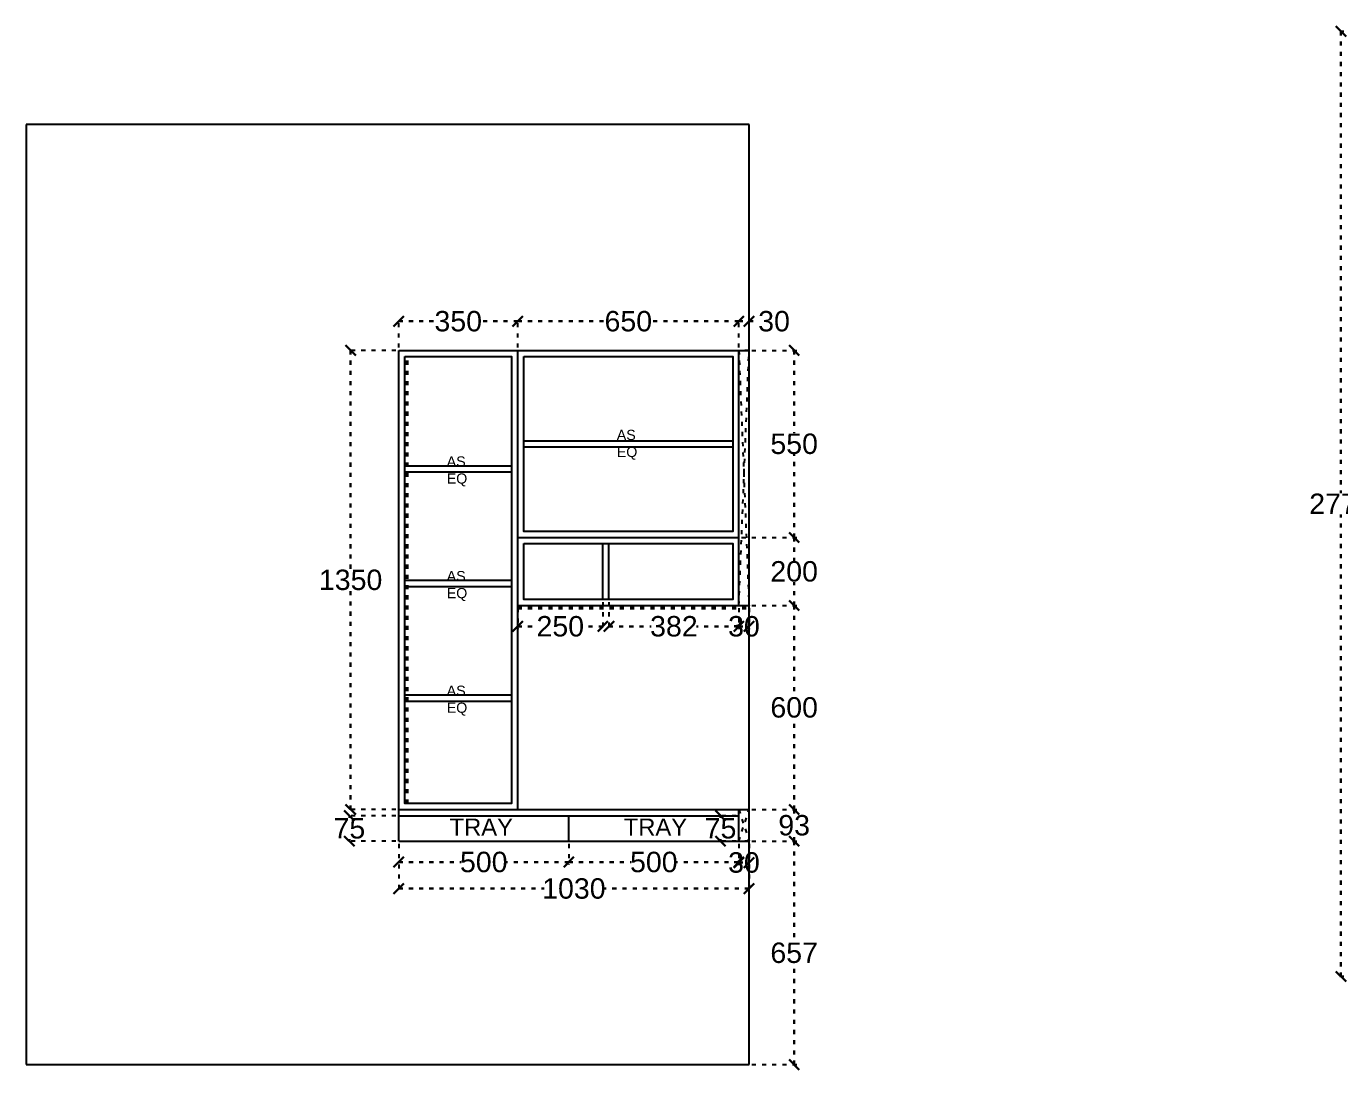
# Model space of a CAD drawing. Header units: millimetres. Extents: x 221542 to 643377, y 20779 to 241923.
# Drawn here: x 226991 to 230853, y 120707 to 123775 of the extents above; entities that cross this region are included whole.
import ezdxf

# ---------------------------------------------------------------- set-up
doc = ezdxf.new("R2010")
doc.units = ezdxf.units.MM
doc.header["$MEASUREMENT"] = 0
doc.linetypes.add('ACAD_ISO03W100', pattern=[30, 12, -18])
doc.layers.add('Walls', color=253, linetype='Continuous')
doc.layers.add('Words', color=7, linetype='Continuous')
doc.styles.get("Standard").update_dxf_attribs({"font": 'arial.ttf'})
doc.dimstyles.get("Standard").update_dxf_attribs({"dimtxt": 60, "dimasz": 30, "dimexe": 7.75, "dimexo": 8.13, "dimgap": 0.63, "dimtad": 0, "dimtih": 1, "dimtoh": 1, "dimdec": 0, "dimzin": 0, "dimtxsty": 'Standard', "dimblk": 'OBLIQUE', "dimcen": 2.25, "dimclrd": 1, "dimclre": 1, "dimclrt": 1, "dimadec": 0, "dimazin": 0, "dimtfac": 1, "dimtdec": 0, "dimtofl": 0, "dimtmove": 0, "dimatfit": 3, "dimfxl": 1, "dimtolj": 1, "dimtzin": 0, "dimlwd": 30, "dimarcsym": 0})

# ---------------------------------------------------------------- blocks, each defined once
blk = doc.blocks.new('_Oblique')
at = {"color": 0, "linetype": 'ByBlock', "lineweight": -2}
blk.add_line((-0.5, -0.5), (0.5, 0.5), dxfattribs=at)
blk = doc.blocks.new('*D94')
at = {"layer": 'Defpoints', "color": 0, "linetype": 'ACAD_ISO03W100', "transparency": 16777216}
for p in [(230856, 123760), (231113, 123760), (231113, 120981)]:
    blk.add_point(p, dxfattribs=at)
at = {"layer": 'Walls', "color": 1, "linetype": 'ACAD_ISO03W100', "lineweight": -2, "transparency": 16777216}
for p, q in [((231104.9, 123760), (230848.3, 123760)), ((231104.9, 120981), (230848.3, 120981))]:
    blk.add_line(p, q, dxfattribs=at)
at = {"layer": 'Walls', "color": 1, "linetype": 'ACAD_ISO03W100', "lineweight": 30, "transparency": 16777216}
for p, q in [((230856, 123760), (230856, 122401.8)), ((230856, 120981), (230856, 122339.2))]:
    blk.add_line(p, q, dxfattribs=at)
at = {"layer": 'Walls', "color": 1, "linetype": 'ACAD_ISO03W100', "lineweight": 30, "transparency": 16777216, "xscale": 30, "yscale": 30, "zscale": 30}
for p, rotation in [((230856, 123760), 90), ((230856, 120981), 270)]:
    blk.add_blockref('_Oblique', p, dxfattribs=dict(at, rotation=rotation))
at = {"layer": 'Walls', "color": 1, "linetype": 'ACAD_ISO03W100', "transparency": 16777216, "insert": (230856, 122370.5), "char_height": 60, "attachment_point": 5}
blk.add_mtext('\\A1;2779', dxfattribs=at)
blk = doc.blocks.new('*D440')
at = {"layer": 'Defpoints', "color": 0, "linetype": 'ACAD_ISO03W100', "transparency": 16777216}
for p in [(227944.5, 122822), (228085.9, 122822), (228085.9, 121472)]:
    blk.add_point(p, dxfattribs=at)
at = {"layer": 'Walls', "color": 1, "linetype": 'ACAD_ISO03W100', "lineweight": -2, "transparency": 16777216}
for p, q in [((228077.8, 122822), (227936.8, 122822)), ((228077.8, 121472), (227936.8, 121472))]:
    blk.add_line(p, q, dxfattribs=at)
at = {"layer": 'Walls', "color": 1, "linetype": 'ACAD_ISO03W100', "lineweight": 30, "transparency": 16777216}
for p, q in [((227944.5, 122822), (227944.5, 122178.3)), ((227944.5, 121472), (227944.5, 122115.7))]:
    blk.add_line(p, q, dxfattribs=at)
at = {"layer": 'Walls', "color": 1, "linetype": 'ACAD_ISO03W100', "lineweight": 30, "transparency": 16777216, "xscale": 30, "yscale": 30, "zscale": 30}
for p, rotation in [((227944.5, 122822), 90), ((227944.5, 121472), 270)]:
    blk.add_blockref('_Oblique', p, dxfattribs=dict(at, rotation=rotation))
at = {"layer": 'Walls', "color": 1, "linetype": 'ACAD_ISO03W100', "transparency": 16777216, "insert": (227944.5, 122147), "char_height": 60, "attachment_point": 5}
blk.add_mtext('\\A1;1350', dxfattribs=at)
blk = doc.blocks.new('*D441')
at = {"layer": 'Defpoints', "color": 0, "linetype": 'ACAD_ISO03W100', "transparency": 16777216}
for p in [(228085.9, 121454), (227940.8, 121379), (228085.9, 121379)]:
    blk.add_point(p, dxfattribs=at)
at = {"layer": 'Walls', "color": 1, "linetype": 'ACAD_ISO03W100', "lineweight": -2, "transparency": 16777216}
for p, q in [((228077.8, 121454), (227933, 121454)), ((228077.8, 121379), (227933, 121379))]:
    blk.add_line(p, q, dxfattribs=at)
at = {"layer": 'Walls', "color": 1, "linetype": 'ACAD_ISO03W100', "lineweight": 30, "transparency": 16777216}
for p, q in [((227940.8, 121454), (227940.8, 121447.6)), ((227940.8, 121379), (227940.8, 121385.4))]:
    blk.add_line(p, q, dxfattribs=at)
at = {"layer": 'Walls', "color": 1, "linetype": 'ACAD_ISO03W100', "lineweight": 30, "transparency": 16777216, "xscale": 30, "yscale": 30, "zscale": 30}
for p, rotation in [((227940.8, 121454), 90), ((227940.8, 121379), 270)]:
    blk.add_blockref('_Oblique', p, dxfattribs=dict(at, rotation=rotation))
at = {"layer": 'Walls', "color": 1, "linetype": 'ACAD_ISO03W100', "transparency": 16777216, "insert": (227940.8, 121416.5), "char_height": 60, "attachment_point": 5}
blk.add_mtext('\\A1;75', dxfattribs=at)
blk = doc.blocks.new('*D442')
at = {"layer": 'Defpoints', "color": 0, "linetype": 'ACAD_ISO03W100', "transparency": 16777216}
for p in [(228085.9, 121379), (228585.9, 121379), (228585.9, 121317.5)]:
    blk.add_point(p, dxfattribs=at)
at = {"layer": 'Walls', "color": 1, "linetype": 'ACAD_ISO03W100', "lineweight": -2, "transparency": 16777216}
for p, q in [((228085.9, 121370.9), (228085.9, 121309.8)), ((228585.9, 121370.9), (228585.9, 121309.8))]:
    blk.add_line(p, q, dxfattribs=at)
at = {"layer": 'Walls', "color": 1, "linetype": 'ACAD_ISO03W100', "lineweight": 30, "transparency": 16777216}
for p, q in [((228085.9, 121317.5), (228269.1, 121317.5)), ((228585.9, 121317.5), (228402.7, 121317.5))]:
    blk.add_line(p, q, dxfattribs=at)
at = {"layer": 'Walls', "color": 1, "linetype": 'ACAD_ISO03W100', "lineweight": 30, "transparency": 16777216, "xscale": 30, "yscale": 30, "zscale": 30, "rotation": 180}
blk.add_blockref('_Oblique', (228085.9, 121317.5), dxfattribs=at)
at = {"layer": 'Walls', "color": 1, "linetype": 'ACAD_ISO03W100', "lineweight": 30, "transparency": 16777216, "xscale": 30, "yscale": 30, "zscale": 30}
blk.add_blockref('_Oblique', (228585.9, 121317.5), dxfattribs=at)
at = {"layer": 'Walls', "color": 1, "linetype": 'ACAD_ISO03W100', "transparency": 16777216, "insert": (228335.9, 121317.5), "char_height": 60, "attachment_point": 5}
blk.add_mtext('\\A1;500', dxfattribs=at)
blk = doc.blocks.new('*D443')
at = {"layer": 'Defpoints', "color": 0, "linetype": 'ACAD_ISO03W100', "transparency": 16777216}
for p in [(228585.9, 121379), (229085.9, 121379), (228585.9, 121317.5)]:
    blk.add_point(p, dxfattribs=at)
at = {"layer": 'Walls', "color": 1, "linetype": 'ACAD_ISO03W100', "lineweight": -2, "transparency": 16777216}
for p, q in [((228585.9, 121370.9), (228585.9, 121309.8)), ((229085.9, 121370.9), (229085.9, 121309.8))]:
    blk.add_line(p, q, dxfattribs=at)
at = {"layer": 'Walls', "color": 1, "linetype": 'ACAD_ISO03W100', "lineweight": 30, "transparency": 16777216}
for p, q in [((228585.9, 121317.5), (228769.1, 121317.5)), ((229085.9, 121317.5), (228902.7, 121317.5))]:
    blk.add_line(p, q, dxfattribs=at)
at = {"layer": 'Walls', "color": 1, "linetype": 'ACAD_ISO03W100', "lineweight": 30, "transparency": 16777216, "xscale": 30, "yscale": 30, "zscale": 30, "rotation": 180}
blk.add_blockref('_Oblique', (228585.9, 121317.5), dxfattribs=at)
at = {"layer": 'Walls', "color": 1, "linetype": 'ACAD_ISO03W100', "lineweight": 30, "transparency": 16777216, "xscale": 30, "yscale": 30, "zscale": 30}
blk.add_blockref('_Oblique', (229085.9, 121317.5), dxfattribs=at)
at = {"layer": 'Walls', "color": 1, "linetype": 'ACAD_ISO03W100', "transparency": 16777216, "insert": (228835.9, 121317.5), "char_height": 60, "attachment_point": 5}
blk.add_mtext('\\A1;500', dxfattribs=at)
blk = doc.blocks.new('*D444')
at = {"layer": 'Defpoints', "color": 0, "linetype": 'ACAD_ISO03W100', "transparency": 16777216}
for p in [(229085.9, 121379), (229115.9, 121379), (229115.9, 121316)]:
    blk.add_point(p, dxfattribs=at)
at = {"layer": 'Walls', "color": 1, "linetype": 'ACAD_ISO03W100', "lineweight": -2, "transparency": 16777216}
for p, q in [((229085.9, 121370.9), (229085.9, 121308.2)), ((229115.9, 121370.9), (229115.9, 121308.2))]:
    blk.add_line(p, q, dxfattribs=at)
at = {"layer": 'Walls', "color": 1, "linetype": 'ACAD_ISO03W100', "lineweight": 30, "transparency": 16777216}
blk.add_line((229085.9, 121316), (229115.9, 121316), dxfattribs=at)
at = {"layer": 'Walls', "color": 1, "linetype": 'ACAD_ISO03W100', "lineweight": 30, "transparency": 16777216, "xscale": 30, "yscale": 30, "zscale": 30, "rotation": 180}
blk.add_blockref('_Oblique', (229085.9, 121316), dxfattribs=at)
at = {"layer": 'Walls', "color": 1, "linetype": 'ACAD_ISO03W100', "lineweight": 30, "transparency": 16777216, "xscale": 30, "yscale": 30, "zscale": 30}
blk.add_blockref('_Oblique', (229115.9, 121316), dxfattribs=at)
at = {"layer": 'Walls', "color": 1, "linetype": 'ACAD_ISO03W100', "transparency": 16777216, "insert": (229100.9, 121316), "char_height": 60, "attachment_point": 5}
blk.add_mtext('\\A1;30', dxfattribs=at)
blk = doc.blocks.new('*D445')
at = {"layer": 'Defpoints', "color": 0, "linetype": 'ACAD_ISO03W100', "transparency": 16777216}
for p in [(229085.9, 122072), (229115.9, 122072), (229115.9, 122010.5)]:
    blk.add_point(p, dxfattribs=at)
at = {"layer": 'Walls', "color": 1, "linetype": 'ACAD_ISO03W100', "lineweight": -2, "transparency": 16777216}
for p, q in [((229085.9, 122063.9), (229085.9, 122002.8)), ((229115.9, 122063.9), (229115.9, 122002.8))]:
    blk.add_line(p, q, dxfattribs=at)
at = {"layer": 'Walls', "color": 1, "linetype": 'ACAD_ISO03W100', "lineweight": 30, "transparency": 16777216}
blk.add_line((229085.9, 122010.5), (229115.9, 122010.5), dxfattribs=at)
at = {"layer": 'Walls', "color": 1, "linetype": 'ACAD_ISO03W100', "lineweight": 30, "transparency": 16777216, "xscale": 30, "yscale": 30, "zscale": 30, "rotation": 180}
blk.add_blockref('_Oblique', (229085.9, 122010.5), dxfattribs=at)
at = {"layer": 'Walls', "color": 1, "linetype": 'ACAD_ISO03W100', "lineweight": 30, "transparency": 16777216, "xscale": 30, "yscale": 30, "zscale": 30}
blk.add_blockref('_Oblique', (229115.9, 122010.5), dxfattribs=at)
at = {"layer": 'Walls', "color": 1, "linetype": 'ACAD_ISO03W100', "transparency": 16777216, "insert": (229100.9, 122010.5), "char_height": 60, "attachment_point": 5}
blk.add_mtext('\\A1;30', dxfattribs=at)
blk = doc.blocks.new('*D446')
at = {"layer": 'Defpoints', "color": 0, "linetype": 'ACAD_ISO03W100', "transparency": 16777216}
for p in [(228703.9, 122090), (229085.9, 122072), (228703.9, 122010.5)]:
    blk.add_point(p, dxfattribs=at)
at = {"layer": 'Walls', "color": 1, "linetype": 'ACAD_ISO03W100', "lineweight": -2, "transparency": 16777216}
for p, q in [((228703.9, 122081.9), (228703.9, 122002.8)), ((229085.9, 122063.9), (229085.9, 122002.8))]:
    blk.add_line(p, q, dxfattribs=at)
at = {"layer": 'Walls', "color": 1, "linetype": 'ACAD_ISO03W100', "lineweight": 30, "transparency": 16777216}
for p, q in [((228703.9, 122010.5), (228828.3, 122010.5)), ((229085.9, 122010.5), (228961.5, 122010.5))]:
    blk.add_line(p, q, dxfattribs=at)
at = {"layer": 'Walls', "color": 1, "linetype": 'ACAD_ISO03W100', "lineweight": 30, "transparency": 16777216, "xscale": 30, "yscale": 30, "zscale": 30, "rotation": 180}
blk.add_blockref('_Oblique', (228703.9, 122010.5), dxfattribs=at)
at = {"layer": 'Walls', "color": 1, "linetype": 'ACAD_ISO03W100', "lineweight": 30, "transparency": 16777216, "xscale": 30, "yscale": 30, "zscale": 30}
blk.add_blockref('_Oblique', (229085.9, 122010.5), dxfattribs=at)
at = {"layer": 'Walls', "color": 1, "linetype": 'ACAD_ISO03W100', "transparency": 16777216, "insert": (228894.9, 122010.5), "char_height": 60, "attachment_point": 5}
blk.add_mtext('\\A1;382', dxfattribs=at)
blk = doc.blocks.new('*D447')
at = {"layer": 'Defpoints', "color": 0, "linetype": 'ACAD_ISO03W100', "transparency": 16777216}
for p in [(228435.9, 122072), (228685.9, 122090), (228685.9, 122010.5)]:
    blk.add_point(p, dxfattribs=at)
at = {"layer": 'Walls', "color": 1, "linetype": 'ACAD_ISO03W100', "lineweight": -2, "transparency": 16777216}
for p, q in [((228685.9, 122081.9), (228685.9, 122002.8)), ((228435.9, 122063.9), (228435.9, 122002.8))]:
    blk.add_line(p, q, dxfattribs=at)
at = {"layer": 'Walls', "color": 1, "linetype": 'ACAD_ISO03W100', "lineweight": 30, "transparency": 16777216}
for p, q in [((228435.9, 122010.5), (228493.6, 122010.5)), ((228685.9, 122010.5), (228628.2, 122010.5))]:
    blk.add_line(p, q, dxfattribs=at)
at = {"layer": 'Walls', "color": 1, "linetype": 'ACAD_ISO03W100', "lineweight": 30, "transparency": 16777216, "xscale": 30, "yscale": 30, "zscale": 30, "rotation": 180}
blk.add_blockref('_Oblique', (228435.9, 122010.5), dxfattribs=at)
at = {"layer": 'Walls', "color": 1, "linetype": 'ACAD_ISO03W100', "lineweight": 30, "transparency": 16777216, "xscale": 30, "yscale": 30, "zscale": 30}
blk.add_blockref('_Oblique', (228685.9, 122010.5), dxfattribs=at)
at = {"layer": 'Walls', "color": 1, "linetype": 'ACAD_ISO03W100', "transparency": 16777216, "insert": (228560.9, 122010.5), "char_height": 60, "attachment_point": 5}
blk.add_mtext('\\A1;250', dxfattribs=at)
blk = doc.blocks.new('*D448')
at = {"layer": 'Defpoints', "color": 0, "linetype": 'ACAD_ISO03W100', "transparency": 16777216}
for p in [(229115.9, 122907.5), (229085.9, 122822), (229115.9, 122822)]:
    blk.add_point(p, dxfattribs=at)
at = {"layer": 'Walls', "color": 1, "linetype": 'ACAD_ISO03W100', "lineweight": -2, "transparency": 16777216}
for p, q in [((229085.9, 122830.1), (229085.9, 122915.2)), ((229115.9, 122830.1), (229115.9, 122915.2))]:
    blk.add_line(p, q, dxfattribs=at)
at = {"layer": 'Walls', "color": 1, "linetype": 'ACAD_ISO03W100', "lineweight": 30, "transparency": 16777216}
for p, q in [((229085.9, 122907.5), (229115.9, 122907.5)), ((229115.9, 122907.5), (229145.9, 122907.5))]:
    blk.add_line(p, q, dxfattribs=at)
at = {"layer": 'Walls', "color": 1, "linetype": 'ACAD_ISO03W100', "lineweight": 30, "transparency": 16777216, "xscale": 30, "yscale": 30, "zscale": 30, "rotation": 180}
blk.add_blockref('_Oblique', (229085.9, 122907.5), dxfattribs=at)
at = {"layer": 'Walls', "color": 1, "linetype": 'ACAD_ISO03W100', "lineweight": 30, "transparency": 16777216, "xscale": 30, "yscale": 30, "zscale": 30}
blk.add_blockref('_Oblique', (229115.9, 122907.5), dxfattribs=at)
at = {"layer": 'Walls', "color": 1, "linetype": 'ACAD_ISO03W100', "transparency": 16777216, "insert": (229189.4, 122907.5), "char_height": 60, "attachment_point": 5}
blk.add_mtext('\\A1;30', dxfattribs=at)
blk = doc.blocks.new('*D449')
at = {"layer": 'Defpoints', "color": 0, "linetype": 'ACAD_ISO03W100', "transparency": 16777216}
for p in [(228435.9, 122907.5), (228085.9, 122822), (228435.9, 122822)]:
    blk.add_point(p, dxfattribs=at)
at = {"layer": 'Walls', "color": 1, "linetype": 'ACAD_ISO03W100', "lineweight": -2, "transparency": 16777216}
for p, q in [((228085.9, 122830.1), (228085.9, 122915.2)), ((228435.9, 122830.1), (228435.9, 122915.2))]:
    blk.add_line(p, q, dxfattribs=at)
at = {"layer": 'Walls', "color": 1, "linetype": 'ACAD_ISO03W100', "lineweight": 30, "transparency": 16777216}
for p, q in [((228085.9, 122907.5), (228194.1, 122907.5)), ((228435.9, 122907.5), (228327.7, 122907.5))]:
    blk.add_line(p, q, dxfattribs=at)
at = {"layer": 'Walls', "color": 1, "linetype": 'ACAD_ISO03W100', "lineweight": 30, "transparency": 16777216, "xscale": 30, "yscale": 30, "zscale": 30, "rotation": 180}
blk.add_blockref('_Oblique', (228085.9, 122907.5), dxfattribs=at)
at = {"layer": 'Walls', "color": 1, "linetype": 'ACAD_ISO03W100', "lineweight": 30, "transparency": 16777216, "xscale": 30, "yscale": 30, "zscale": 30}
blk.add_blockref('_Oblique', (228435.9, 122907.5), dxfattribs=at)
at = {"layer": 'Walls', "color": 1, "linetype": 'ACAD_ISO03W100', "transparency": 16777216, "insert": (228260.9, 122907.5), "char_height": 60, "attachment_point": 5}
blk.add_mtext('\\A1;350', dxfattribs=at)
blk = doc.blocks.new('*D450')
at = {"layer": 'Defpoints', "color": 0, "linetype": 'ACAD_ISO03W100', "transparency": 16777216}
for p in [(228085.9, 121379), (229115.9, 121379), (229115.9, 121239.5)]:
    blk.add_point(p, dxfattribs=at)
at = {"layer": 'Walls', "color": 1, "linetype": 'ACAD_ISO03W100', "lineweight": -2, "transparency": 16777216}
for p, q in [((228085.9, 121370.9), (228085.9, 121231.8)), ((229115.9, 121370.9), (229115.9, 121231.8))]:
    blk.add_line(p, q, dxfattribs=at)
at = {"layer": 'Walls', "color": 1, "linetype": 'ACAD_ISO03W100', "lineweight": 30, "transparency": 16777216}
for p, q in [((228085.9, 121239.5), (228513.6, 121239.5)), ((229115.9, 121239.5), (228688.2, 121239.5))]:
    blk.add_line(p, q, dxfattribs=at)
at = {"layer": 'Walls', "color": 1, "linetype": 'ACAD_ISO03W100', "lineweight": 30, "transparency": 16777216, "xscale": 30, "yscale": 30, "zscale": 30, "rotation": 180}
blk.add_blockref('_Oblique', (228085.9, 121239.5), dxfattribs=at)
at = {"layer": 'Walls', "color": 1, "linetype": 'ACAD_ISO03W100', "lineweight": 30, "transparency": 16777216, "xscale": 30, "yscale": 30, "zscale": 30}
blk.add_blockref('_Oblique', (229115.9, 121239.5), dxfattribs=at)
at = {"layer": 'Walls', "color": 1, "linetype": 'ACAD_ISO03W100', "transparency": 16777216, "insert": (228600.9, 121239.5), "char_height": 60, "attachment_point": 5}
blk.add_mtext('\\A1;1030', dxfattribs=at)
blk = doc.blocks.new('*D464')
at = {"layer": 'Defpoints', "color": 0, "linetype": 'ACAD_ISO03W100', "transparency": 16777216}
for p in [(229085.9, 122907.5), (228435.9, 122822), (229085.9, 122822)]:
    blk.add_point(p, dxfattribs=at)
at = {"layer": 'Walls', "color": 1, "linetype": 'ACAD_ISO03W100', "lineweight": -2, "transparency": 16777216}
for p, q in [((228435.9, 122830.1), (228435.9, 122915.2)), ((229085.9, 122830.1), (229085.9, 122915.2))]:
    blk.add_line(p, q, dxfattribs=at)
at = {"layer": 'Walls', "color": 1, "linetype": 'ACAD_ISO03W100', "lineweight": 30, "transparency": 16777216}
for p, q in [((228435.9, 122907.5), (228693.9, 122907.5)), ((229085.9, 122907.5), (228827.9, 122907.5))]:
    blk.add_line(p, q, dxfattribs=at)
at = {"layer": 'Walls', "color": 1, "linetype": 'ACAD_ISO03W100', "lineweight": 30, "transparency": 16777216, "xscale": 30, "yscale": 30, "zscale": 30, "rotation": 180}
blk.add_blockref('_Oblique', (228435.9, 122907.5), dxfattribs=at)
at = {"layer": 'Walls', "color": 1, "linetype": 'ACAD_ISO03W100', "lineweight": 30, "transparency": 16777216, "xscale": 30, "yscale": 30, "zscale": 30}
blk.add_blockref('_Oblique', (229085.9, 122907.5), dxfattribs=at)
at = {"layer": 'Walls', "color": 1, "linetype": 'ACAD_ISO03W100', "transparency": 16777216, "insert": (228760.9, 122907.5), "char_height": 60, "attachment_point": 5}
blk.add_mtext('\\A1;650', dxfattribs=at)
blk = doc.blocks.new('*D471')
at = {"layer": 'Defpoints', "color": 0, "linetype": 'ACAD_ISO03W100', "transparency": 16777216}
for p in [(229115.9, 121379), (229115.9, 120722), (229248.5, 120722)]:
    blk.add_point(p, dxfattribs=at)
at = {"layer": 'Walls', "color": 1, "linetype": 'ACAD_ISO03W100', "lineweight": -2, "transparency": 16777216}
for p, q in [((229124, 121379), (229256.2, 121379)), ((229124, 120722), (229256.2, 120722))]:
    blk.add_line(p, q, dxfattribs=at)
at = {"layer": 'Walls', "color": 1, "linetype": 'ACAD_ISO03W100', "lineweight": 30, "transparency": 16777216}
for p, q in [((229248.5, 121379), (229248.5, 121081.8)), ((229248.5, 120722), (229248.5, 121019.2))]:
    blk.add_line(p, q, dxfattribs=at)
at = {"layer": 'Walls', "color": 1, "linetype": 'ACAD_ISO03W100', "lineweight": 30, "transparency": 16777216, "xscale": 30, "yscale": 30, "zscale": 30}
for p, rotation in [((229248.5, 121379), 90), ((229248.5, 120722), 270)]:
    blk.add_blockref('_Oblique', p, dxfattribs=dict(at, rotation=rotation))
at = {"layer": 'Walls', "color": 1, "linetype": 'ACAD_ISO03W100', "transparency": 16777216, "insert": (229248.5, 121050.5), "char_height": 60, "attachment_point": 5}
blk.add_mtext('\\A1;657', dxfattribs=at)
blk = doc.blocks.new('*D472')
at = {"layer": 'Defpoints', "color": 0, "linetype": 'ACAD_ISO03W100', "transparency": 16777216}
for p in [(229115.9, 121472), (229248.5, 121472), (229115.9, 121379)]:
    blk.add_point(p, dxfattribs=at)
at = {"layer": 'Walls', "color": 1, "linetype": 'ACAD_ISO03W100', "lineweight": -2, "transparency": 16777216}
for p, q in [((229124, 121472), (229256.3, 121472)), ((229124, 121379), (229256.3, 121379))]:
    blk.add_line(p, q, dxfattribs=at)
at = {"layer": 'Walls', "color": 1, "linetype": 'ACAD_ISO03W100', "lineweight": 30, "transparency": 16777216}
for p, q in [((229248.5, 121472), (229248.5, 121456.8)), ((229248.5, 121379), (229248.5, 121394.2))]:
    blk.add_line(p, q, dxfattribs=at)
at = {"layer": 'Walls', "color": 1, "linetype": 'ACAD_ISO03W100', "lineweight": 30, "transparency": 16777216, "xscale": 30, "yscale": 30, "zscale": 30}
for p, rotation in [((229248.5, 121472), 90), ((229248.5, 121379), 270)]:
    blk.add_blockref('_Oblique', p, dxfattribs=dict(at, rotation=rotation))
at = {"layer": 'Walls', "color": 1, "linetype": 'ACAD_ISO03W100', "transparency": 16777216, "insert": (229248.5, 121425.5), "char_height": 60, "attachment_point": 5}
blk.add_mtext('\\A1;93', dxfattribs=at)
blk = doc.blocks.new('*D473')
at = {"layer": 'Defpoints', "color": 0, "linetype": 'ACAD_ISO03W100', "transparency": 16777216}
for p in [(229085.9, 121454), (229032, 121379), (229085.9, 121379)]:
    blk.add_point(p, dxfattribs=at)
at = {"layer": 'Walls', "color": 1, "linetype": 'ACAD_ISO03W100', "lineweight": -2, "transparency": 16777216}
for p, q in [((229077.8, 121454), (229024.3, 121454)), ((229077.8, 121379), (229024.3, 121379))]:
    blk.add_line(p, q, dxfattribs=at)
at = {"layer": 'Walls', "color": 1, "linetype": 'ACAD_ISO03W100', "lineweight": 30, "transparency": 16777216}
for p, q in [((229032, 121454), (229032, 121447.6)), ((229032, 121379), (229032, 121385.4))]:
    blk.add_line(p, q, dxfattribs=at)
at = {"layer": 'Walls', "color": 1, "linetype": 'ACAD_ISO03W100', "lineweight": 30, "transparency": 16777216, "xscale": 30, "yscale": 30, "zscale": 30}
for p, rotation in [((229032, 121454), 90), ((229032, 121379), 270)]:
    blk.add_blockref('_Oblique', p, dxfattribs=dict(at, rotation=rotation))
at = {"layer": 'Walls', "color": 1, "linetype": 'ACAD_ISO03W100', "transparency": 16777216, "insert": (229032, 121416.5), "char_height": 60, "attachment_point": 5}
blk.add_mtext('\\A1;75', dxfattribs=at)
blk = doc.blocks.new('*D474')
at = {"layer": 'Defpoints', "color": 0, "linetype": 'ACAD_ISO03W100', "transparency": 16777216}
for p in [(229115.9, 122072), (229248.5, 122072), (229115.9, 121472)]:
    blk.add_point(p, dxfattribs=at)
at = {"layer": 'Walls', "color": 1, "linetype": 'ACAD_ISO03W100', "lineweight": -2, "transparency": 16777216}
for p, q in [((229124, 122072), (229256.3, 122072)), ((229124, 121472), (229256.3, 121472))]:
    blk.add_line(p, q, dxfattribs=at)
at = {"layer": 'Walls', "color": 1, "linetype": 'ACAD_ISO03W100', "lineweight": 30, "transparency": 16777216}
for p, q in [((229248.5, 122072), (229248.5, 121803.3)), ((229248.5, 121472), (229248.5, 121740.7))]:
    blk.add_line(p, q, dxfattribs=at)
at = {"layer": 'Walls', "color": 1, "linetype": 'ACAD_ISO03W100', "lineweight": 30, "transparency": 16777216, "xscale": 30, "yscale": 30, "zscale": 30}
for p, rotation in [((229248.5, 122072), 90), ((229248.5, 121472), 270)]:
    blk.add_blockref('_Oblique', p, dxfattribs=dict(at, rotation=rotation))
at = {"layer": 'Walls', "color": 1, "linetype": 'ACAD_ISO03W100', "transparency": 16777216, "insert": (229248.5, 121772), "char_height": 60, "attachment_point": 5}
blk.add_mtext('\\A1;600', dxfattribs=at)
blk = doc.blocks.new('*D475')
at = {"layer": 'Defpoints', "color": 0, "linetype": 'ACAD_ISO03W100', "transparency": 16777216}
for p in [(229085.9, 122272), (229248.5, 122272), (229115.9, 122072)]:
    blk.add_point(p, dxfattribs=at)
at = {"layer": 'Walls', "color": 1, "linetype": 'ACAD_ISO03W100', "lineweight": -2, "transparency": 16777216}
for p, q in [((229094, 122272), (229256.3, 122272)), ((229124, 122072), (229256.3, 122072))]:
    blk.add_line(p, q, dxfattribs=at)
at = {"layer": 'Walls', "color": 1, "linetype": 'ACAD_ISO03W100', "lineweight": 30, "transparency": 16777216}
for p, q in [((229248.5, 122272), (229248.5, 122203.3)), ((229248.5, 122072), (229248.5, 122140.7))]:
    blk.add_line(p, q, dxfattribs=at)
at = {"layer": 'Walls', "color": 1, "linetype": 'ACAD_ISO03W100', "lineweight": 30, "transparency": 16777216, "xscale": 30, "yscale": 30, "zscale": 30}
for p, rotation in [((229248.5, 122272), 90), ((229248.5, 122072), 270)]:
    blk.add_blockref('_Oblique', p, dxfattribs=dict(at, rotation=rotation))
at = {"layer": 'Walls', "color": 1, "linetype": 'ACAD_ISO03W100', "transparency": 16777216, "insert": (229248.5, 122172), "char_height": 60, "attachment_point": 5}
blk.add_mtext('\\A1;200', dxfattribs=at)
blk = doc.blocks.new('*D476')
at = {"layer": 'Defpoints', "color": 0, "linetype": 'ACAD_ISO03W100', "transparency": 16777216}
for p in [(229085.9, 122822), (229248.5, 122822), (229085.9, 122272)]:
    blk.add_point(p, dxfattribs=at)
at = {"layer": 'Walls', "color": 1, "linetype": 'ACAD_ISO03W100', "lineweight": -2, "transparency": 16777216}
for p, q in [((229094, 122822), (229256.3, 122822)), ((229094, 122272), (229256.3, 122272))]:
    blk.add_line(p, q, dxfattribs=at)
at = {"layer": 'Walls', "color": 1, "linetype": 'ACAD_ISO03W100', "lineweight": 30, "transparency": 16777216}
for p, q in [((229248.5, 122822), (229248.5, 122578.3)), ((229248.5, 122272), (229248.5, 122515.7))]:
    blk.add_line(p, q, dxfattribs=at)
at = {"layer": 'Walls', "color": 1, "linetype": 'ACAD_ISO03W100', "lineweight": 30, "transparency": 16777216, "xscale": 30, "yscale": 30, "zscale": 30}
for p, rotation in [((229248.5, 122822), 90), ((229248.5, 122272), 270)]:
    blk.add_blockref('_Oblique', p, dxfattribs=dict(at, rotation=rotation))
at = {"layer": 'Walls', "color": 1, "linetype": 'ACAD_ISO03W100', "transparency": 16777216, "insert": (229248.5, 122547), "char_height": 60, "attachment_point": 5}
blk.add_mtext('\\A1;550', dxfattribs=at)

msp = doc.modelspace()

# ---------------------------------------------------------------- linework, layer by layer
at = {"layer": 'Walls', "color": 18, "true_color": 0x000000}
for p, q in [((226990.9, 123486), (226990.9, 120722)), ((229115.9, 123486), (226990.9, 123486)), ((229115.9, 120722), (229115.9, 123486)), ((228085.9, 121379), (228085.9, 122822)), ((228085.9, 122822), (229115.9, 122822)), ((228435.9, 121472), (228435.9, 122822)), ((229085.9, 122072), (229085.9, 122822)), ((228453.9, 122556), (229067.9, 122556)), ((228453.9, 122538), (229067.9, 122538)), ((228103.9, 122483), (228417.9, 122483)), ((228103.9, 122465), (228417.9, 122465)), ((228435.9, 122272), (229085.9, 122272)), ((228685.9, 122090), (228685.9, 122254)), ((228703.9, 122090), (228703.9, 122254)), ((228103.9, 122146), (228417.9, 122146)), ((228103.9, 122128), (228417.9, 122128)), ((228435.9, 122072), (229115.9, 122072)), ((228103.9, 121809), (228417.9, 121809)), ((228103.9, 121791), (228417.9, 121791)), ((228085.9, 121472), (229115.9, 121472)), ((228085.9, 121454), (229085.9, 121454)), ((228585.9, 121379), (228585.9, 121454)), ((229085.9, 121379), (229085.9, 121472)), ((228085.9, 121379), (229115.9, 121379)), ((226990.9, 120722), (227570.9, 120722)), ((227570.9, 120722), (229115.9, 120722))]:
    msp.add_line(p, q, dxfattribs=at)
at = {"layer": 'Walls', "color": 40, "linetype": 'ACAD_ISO03W100', "true_color": 0xf8d731}
for p, q in [((228108.9, 121490), (228108.9, 122804)), ((228108.9, 121490), (228108.9, 122804)), ((228110.9, 121490), (228110.9, 122804)), ((228110.9, 121490), (228110.9, 122804)), ((228112.9, 121490), (228112.9, 122804)), ((228112.9, 121490), (228112.9, 122804)), ((228435.9, 122067), (229115.9, 122067)), ((228435.9, 122065), (229115.9, 122065)), ((228435.9, 122063), (229115.9, 122063))]:
    msp.add_line(p, q, dxfattribs=at)
at = {"layer": 'Walls', "color": 18, "true_color": 0x000000}
for points in [[(228103.9, 122804), (228417.9, 122804), (228417.9, 121490), (228103.9, 121490)], [(228453.9, 122804), (229067.9, 122804), (229067.9, 122290), (228453.9, 122290)], [(228453.9, 122254), (229067.9, 122254), (229067.9, 122090), (228453.9, 122090)]]:
    msp.add_lwpolyline(points, close=True, dxfattribs=at)
at = {"layer": 'Walls', "color": 240, "linetype": 'ACAD_ISO03W100', "true_color": 0xed1f24}
for points in [[(229085.9, 122072), (229115.9, 122822), (229085.9, 122822), (229115.9, 122072)], [(229085.9, 121472), (229115.9, 121379), (229085.9, 121379), (229115.9, 121472)]]:
    msp.add_lwpolyline(points, dxfattribs=at)

# ---------------------------------------------------------------- texts
at = {"layer": 'Words', "color": 0, "attachment_point": 1}
for s, width, heights, insert, char_height in [('AS\\PEQ', 1178.022, [0], (228726.9, 122588.5), 30), ('AS\\PEQ', 1178.022, [0], (228226.9, 122510.4), 30), ('AS\\PEQ', 1178.022, [0], (228226.9, 122173.4), 30), ('AS\\PEQ', 1178.022, [0], (228226.9, 121836.4), 30), ('TRAY', 619.773, [440.1], (228235.5, 121445.6), 50), ('TRAY', 619.773, [440.1], (228747.5, 121445.6), 50)]:
    msp.add_mtext_dynamic_manual_height_columns(s, width=width, gutter_width=866.4, heights=heights, dxfattribs=dict(at, insert=insert, char_height=char_height))

# ---------------------------------------------------------------- dimensions: what is measured, and where the dimension line sits
at = {"layer": 'Walls', "color": 9, "linetype": 'ACAD_ISO03W100', "true_color": 0xc7c8ca}
dim = msp.add_linear_dim(base=(230856, 123760), p1=(231113, 120981), p2=(231113, 123760), angle=90, dimstyle='Standard', dxfattribs=at)
dim.commit()
dim.dimension.update_dxf_attribs({"geometry": '*D94', "text_midpoint": (230856, 122370.5)})
at = {"layer": 'Walls', "color": 240, "linetype": 'ACAD_ISO03W100', "true_color": 0xed1f24}
for base, p1, p2, picture, middle in [((228435.9, 122907.5), (228085.9, 122822), (228435.9, 122822), '*D449', (228260.9, 122907.5)), ((229085.9, 122907.5), (228435.9, 122822), (229085.9, 122822), '*D464', (228760.9, 122907.5)), ((229115.9, 122907.5), (229085.9, 122822), (229115.9, 122822), '*D448', (229189.4, 122907.5)), ((228685.9, 122010.5), (228435.9, 122072), (228685.9, 122090), '*D447', (228560.9, 122010.5)), ((228703.9, 122010.5), (229085.9, 122072), (228703.9, 122090), '*D446', (228894.9, 122010.5)), ((228585.9, 121317.5), (228085.9, 121379), (228585.9, 121379), '*D442', (228335.9, 121317.5)), ((229115.9, 121239.5), (228085.9, 121379), (229115.9, 121379), '*D450', (228600.9, 121239.5)), ((228585.9, 121317.5), (229085.9, 121379), (228585.9, 121379), '*D443', (228835.9, 121317.5))]:
    dim = msp.add_linear_dim(base=base, p1=p1, p2=p2, dimstyle='Standard', dxfattribs=at)
    dim.commit()
    dim.dimension.update_dxf_attribs({"geometry": picture, "text_midpoint": middle})
at = {"layer": 'Walls', "color": 18, "linetype": 'ACAD_ISO03W100', "true_color": 0x000000}
for base, p1, p2, picture, middle in [((227944.5, 122822), (228085.9, 121472), (228085.9, 122822), '*D440', (227944.5, 122147)), ((229248.5, 122822), (229085.9, 122272), (229085.9, 122822), '*D476', (229248.5, 122547)), ((229248.5, 122272), (229115.9, 122072), (229085.9, 122272), '*D475', (229248.5, 122172)), ((229248.5, 122072), (229115.9, 121472), (229115.9, 122072), '*D474', (229248.5, 121772)), ((229248.5, 121472), (229115.9, 121379), (229115.9, 121472), '*D472', (229248.5, 121425.5)), ((229032, 121379), (229085.9, 121454), (229085.9, 121379), '*D473', (229032, 121416.5))]:
    dim = msp.add_linear_dim(base=base, p1=p1, p2=p2, angle=90, dimstyle='Standard', dxfattribs=at)
    dim.commit()
    dim.dimension.update_dxf_attribs({"geometry": picture, "text_midpoint": middle})
at = {"layer": 'Walls', "color": 240, "linetype": 'ACAD_ISO03W100', "true_color": 0xed1f24}
for base, p1, p2, picture, middle in [((229115.9, 122010.5), (229085.9, 122072), (229115.9, 122072), '*D445', (229100.9, 122010.5)), ((229115.9, 121316), (229085.9, 121379), (229115.9, 121379), '*D444', (229100.9, 121316))]:
    dim = msp.add_linear_dim(base=base, p1=p1, p2=p2, dimstyle='Standard', dxfattribs=at)
    dim.commit()
    dim.dimension.update_dxf_attribs({"geometry": picture, "text_midpoint": middle, "dimtype": 160})
dim = msp.add_linear_dim(base=(227940.8, 121379), p1=(228085.9, 121454), p2=(228085.9, 121379), angle=90, dimstyle='Standard', dxfattribs=at)
dim.commit()
dim.dimension.update_dxf_attribs({"geometry": '*D441', "text_midpoint": (227940.8, 121416.5)})
at = {"layer": 'Walls', "color": 18, "linetype": 'ACAD_ISO03W100', "true_color": 0x000000}
dim = msp.add_linear_dim(base=(229248.5, 120722), p1=(229115.9, 121379), p2=(229115.9, 120722), angle=90, dimstyle='Standard', dxfattribs=at)
dim.commit()
dim.dimension.update_dxf_attribs({"geometry": '*D471', "text_midpoint": (229248.5, 121050.5), "dimtype": 160})

doc.saveas('drawing.dxf')
